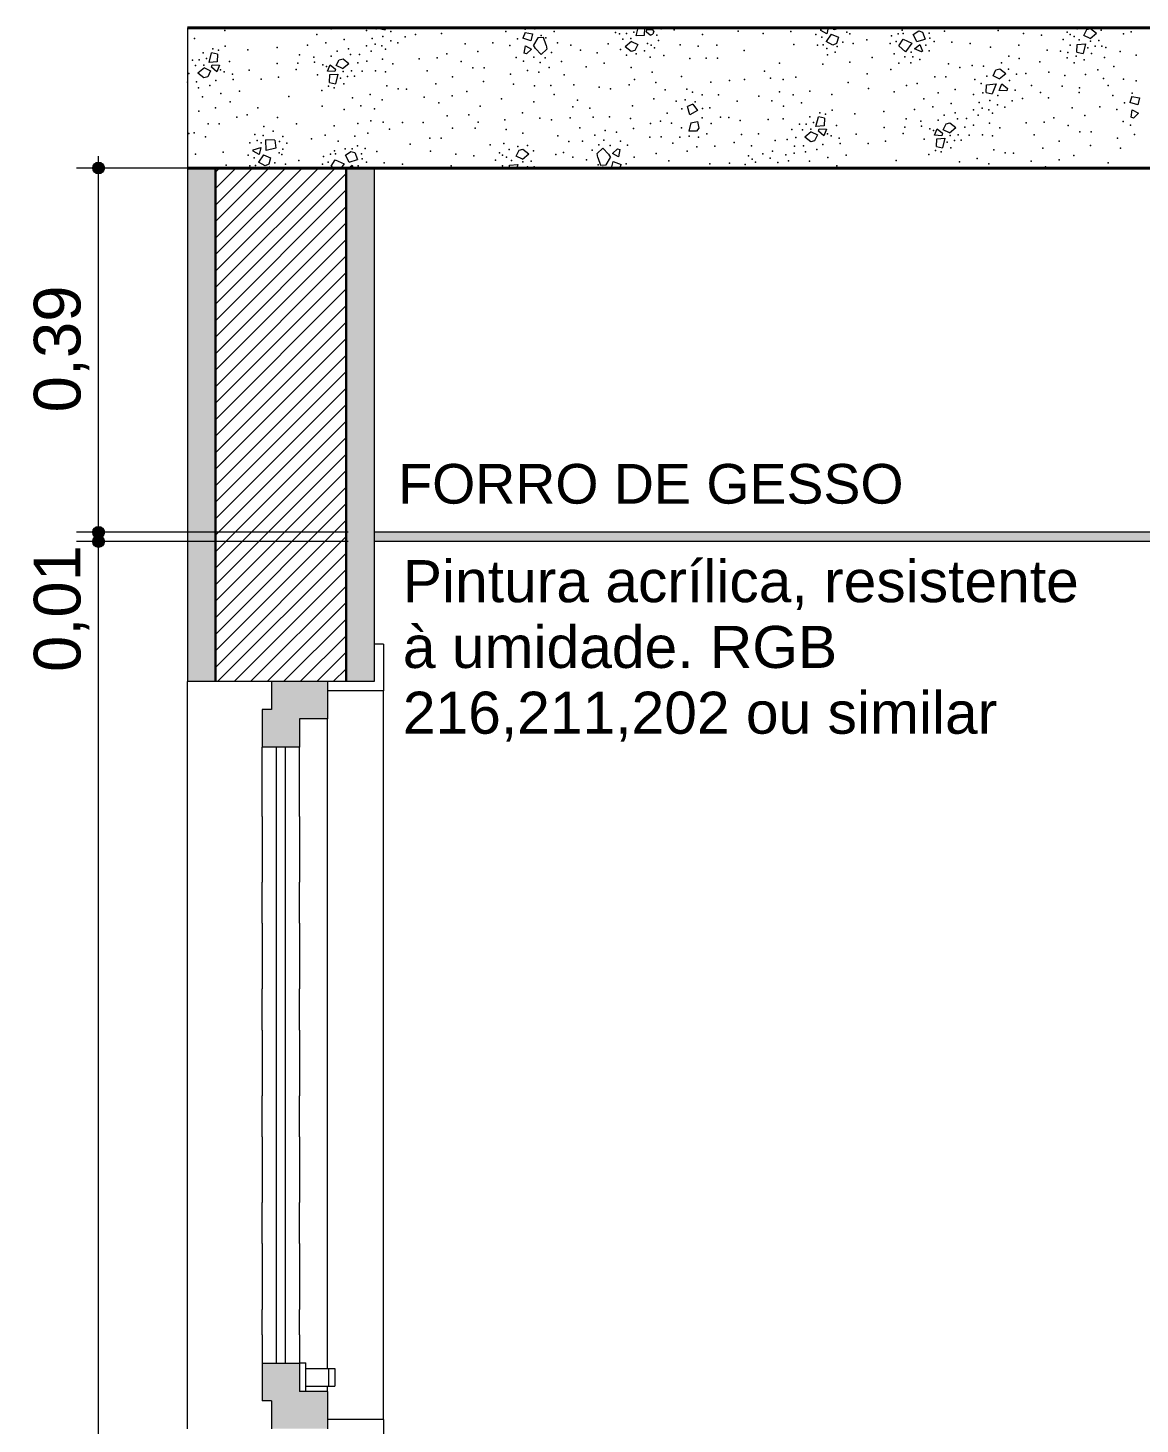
# Model space of a CAD drawing. Header units: metres. Extents: x -1.9 to 95.3, y -2.2 to 2.5.
# Drawn here: x 32.477 to 33.667, y 0.09 to 1.585 of the extents above; entities that cross this region are included whole.
import ezdxf

# ---------------------------------------------------------------- set-up
doc = ezdxf.new("R2010")
doc.units = ezdxf.units.M
doc.header["$MEASUREMENT"] = 0
for name, color, linetype in [('COTAS CORTE', 7, 'Continuous'), ('FORRO.EXEC', 7, 'Continuous'), ('Janelas Archicad', 7, 'Continuous'), ('LAJES.EST', 7, 'Continuous'), ('PAREDE CONSTRUIR', 7, 'Continuous')]:
    doc.layers.add(name, color=color, linetype=linetype)
for name, color, linetype, lineweight, true_color in [('COTAS CORTE_Caneta_No__25', 7, 'Continuous', 13, 0x982312), ('Janelas Archicad_Caneta_No__9', 7, 'Continuous', 9, 0x020202), ('Janelas Archicad_Caneta_No__97', 7, 'Continuous', 13, 0x6b6b6b), ('LAJES.EST_Caneta_No__97', 7, 'Continuous', 13, 0x6b6b6b), ('NOTAS-EXECUTIVO.ARQ_Caneta_No__12', 7, 'Continuous', 0, 0x030303)]:
    doc.layers.add(name, color=color, linetype=linetype, lineweight=lineweight, true_color=true_color)
for name, color, linetype, lineweight in [('FORRO.EXEC_Caneta_No__241', 7, 'Continuous', 13), ('Janelas Archicad_Caneta_No__10', 7, 'Continuous', 5), ('Janelas Archicad_Caneta_No__241', 7, 'Continuous', 13), ('LAJES.EST_Caneta_No__1', 7, 'Continuous', 40), ('LAJES.EST_Caneta_No__241', 7, 'Continuous', 13), ('NOTAS-EXECUTIVO.ARQ_Caneta_No__1', 7, 'Continuous', 40), ('PAREDE CONSTRUIR_Caneta_No__241', 7, 'Continuous', 13), ('PAREDE CONSTRUIR_Caneta_No__3', 7, 'Continuous', 30)]:
    doc.layers.add(name, color=color, linetype=linetype, lineweight=lineweight)
doc.styles.add('GENERATED_STYLE_1', font='arial.ttf')
doc.dimstyles.new('GENERATED_STYLE__2', dxfattribs={"dimtxt": 0.05, "dimasz": 0.02375, "dimexe": 0.18, "dimexo": 0.267183, "dimgap": 0, "dimtad": 1, "dimzin": 0, "dimdsep": 46, "dimtxsty": 'GENERATED_STYLE_1', "dimblk": 'ARROWHEAD_11', "dimblk1": 'ARROWHEAD_11', "dimblk2": 'ARROWHEAD_11', "dimcen": 0.09, "dimclrd": 256, "dimclre": 256, "dimclrt": 256, "dimadec": 0, "dimazin": 0, "dimtfac": 1, "dimtdec": 4, "dimtmove": 0, "dimatfit": 3, "dimfxl": 0, "dimtolj": 1, "dimtzin": 0, "dimarcsym": 0})

# ---------------------------------------------------------------- blocks, each defined once
blk = doc.blocks.new('*X117', base_point=(89.4478, -2.115))
at = {"layer": 'LAJES.EST_Caneta_No__241', "color": 7, "linetype": 'Continuous', "lineweight": 13}
for p, q in [((32.8526, 1.5843), (32.8526, 1.585)), ((32.8599, 1.585), (32.8591, 1.5829)), ((33.1277, 1.5764), (33.1298, 1.585)), ((33.1367, 1.585), (33.1364, 1.577)), ((33.3255, 1.5837), (33.33, 1.585)), ((33.3334, 1.585), (33.3319, 1.5786)), ((33.3472, 1.585), (33.3394, 1.583)), ((33.3394, 1.583), (33.3394, 1.585)), ((32.8526, 1.5843), (32.8591, 1.5829)), ((33.0087, 1.5802), (33.0064, 1.5739)), ((33.0149, 1.5711), (33.0064, 1.5739)), ((33.0087, 1.5802), (33.0169, 1.5787)), ((33.0169, 1.5787), (33.0149, 1.5711)), ((33.0224, 1.5745), (33.0178, 1.5666)), ((33.0284, 1.5749), (33.0224, 1.5745)), ((33.0314, 1.5665), (33.0284, 1.5749)), ((33.1227, 1.5705), (33.1159, 1.5649)), ((33.1227, 1.5705), (33.1294, 1.5673)), ((33.1364, 1.577), (33.1277, 1.5764)), ((33.1386, 1.5806), (33.1393, 1.5832)), ((33.1427, 1.5773), (33.1386, 1.5806)), ((33.1393, 1.5832), (33.1456, 1.5829)), ((33.1427, 1.5773), (33.1454, 1.5783)), ((33.1466, 1.5814), (33.1454, 1.5783)), ((33.1466, 1.5814), (33.1456, 1.5829)), ((33.3254, 1.5824), (33.3255, 1.5837)), ((33.3319, 1.5786), (33.3254, 1.5824)), ((33.3366, 1.5784), (33.3312, 1.5705)), ((33.3382, 1.5665), (33.3312, 1.5705)), ((33.3366, 1.5784), (33.3442, 1.575)), ((33.3442, 1.575), (33.3421, 1.5682)), ((33.4089, 1.5659), (33.4134, 1.573)), ((33.4134, 1.573), (33.4229, 1.5686)), ((33.4243, 1.5778), (33.4302, 1.5818)), ((33.4281, 1.5704), (33.4243, 1.5778)), ((33.4281, 1.5704), (33.4372, 1.5731)), ((33.4302, 1.5818), (33.4342, 1.5806)), ((33.4342, 1.5806), (33.4372, 1.5731)), ((33.607, 1.577), (33.6101, 1.5833)), ((33.6137, 1.5738), (33.607, 1.577)), ((33.6101, 1.5833), (33.6142, 1.5843)), ((33.6137, 1.5738), (33.6205, 1.5793)), ((33.6142, 1.5843), (33.6205, 1.5793)), ((32.6704, 1.5481), (32.673, 1.5584)), ((32.6795, 1.557), (32.673, 1.5584)), ((32.6795, 1.557), (32.6791, 1.5487)), ((33.0077, 1.5581), (33.0091, 1.566)), ((33.0102, 1.5571), (33.0077, 1.5581)), ((33.0091, 1.566), (33.0157, 1.5622)), ((33.0157, 1.5622), (33.0102, 1.5571)), ((33.02, 1.563), (33.0178, 1.5666)), ((33.0261, 1.5567), (33.02, 1.563)), ((33.0319, 1.5623), (33.0261, 1.5567)), ((33.0314, 1.5665), (33.0319, 1.5623)), ((33.1222, 1.5599), (33.1159, 1.5649)), ((33.1263, 1.5609), (33.1222, 1.5599)), ((33.1294, 1.5673), (33.1263, 1.5609)), ((33.3421, 1.5682), (33.3382, 1.5665)), ((33.4089, 1.5659), (33.416, 1.5595)), ((33.4229, 1.5686), (33.416, 1.5595)), ((33.4256, 1.5626), (33.4315, 1.5673)), ((33.4332, 1.5593), (33.4256, 1.5626)), ((33.4315, 1.5673), (33.4342, 1.5602)), ((33.4342, 1.5602), (33.4332, 1.5593)), ((33.5996, 1.559), (33.5999, 1.5673)), ((33.5996, 1.559), (33.6061, 1.5576)), ((33.5999, 1.5673), (33.6087, 1.5679)), ((33.6087, 1.5679), (33.6061, 1.5576)), ((32.6654, 1.5422), (32.6586, 1.5367)), ((32.6654, 1.5422), (32.6721, 1.539)), ((32.6791, 1.5487), (32.6704, 1.5481)), ((32.673, 1.5429), (32.6737, 1.5455)), ((32.6788, 1.5381), (32.673, 1.5429)), ((32.6737, 1.5455), (32.6816, 1.5451)), ((32.6816, 1.5451), (32.6788, 1.5381)), ((32.7972, 1.5386), (32.8, 1.5456)), ((32.8, 1.5456), (32.8058, 1.5408)), ((32.8058, 1.5408), (32.8051, 1.5382)), ((32.8067, 1.5446), (32.8098, 1.551)), ((32.8134, 1.5414), (32.8067, 1.5446)), ((32.8098, 1.551), (32.8139, 1.552)), ((32.8134, 1.5414), (32.8202, 1.547)), ((32.8139, 1.552), (32.8202, 1.547)), ((33.5098, 1.5337), (33.5129, 1.5401)), ((33.5129, 1.5401), (33.517, 1.5411)), ((33.517, 1.5411), (33.5233, 1.5361)), ((32.6649, 1.5317), (32.6586, 1.5367)), ((32.669, 1.5327), (32.6649, 1.5317)), ((32.6721, 1.539), (32.669, 1.5327)), ((32.8051, 1.5382), (32.7972, 1.5386)), ((32.7993, 1.5266), (32.7997, 1.535)), ((32.7993, 1.5266), (32.8058, 1.5252)), ((32.7997, 1.535), (32.8084, 1.5355)), ((32.8084, 1.5355), (32.8058, 1.5252)), ((33.5027, 1.5241), (33.5132, 1.525)), ((33.5132, 1.525), (33.5089, 1.5143)), ((33.5165, 1.5305), (33.5098, 1.5337)), ((33.5165, 1.5305), (33.5233, 1.5361)), ((33.5165, 1.5181), (33.5193, 1.5251)), ((33.5193, 1.5251), (33.5251, 1.5203)), ((33.5024, 1.5158), (33.5027, 1.5241)), ((33.5024, 1.5158), (33.5089, 1.5143)), ((33.5244, 1.5177), (33.5165, 1.5181)), ((33.5251, 1.5203), (33.5244, 1.5177)), ((33.6585, 1.5116), (33.6562, 1.5053)), ((33.6585, 1.5116), (33.6667, 1.5101)), ((33.6667, 1.5101), (33.6647, 1.5025)), ((33.1885, 1.5035), (33.1825, 1.5007)), ((33.1852, 1.4918), (33.1825, 1.5007)), ((33.1932, 1.4966), (33.1852, 1.4918)), ((33.1885, 1.5035), (33.1932, 1.4966)), ((33.6647, 1.5025), (33.6562, 1.5053)), ((33.6575, 1.4895), (33.6589, 1.4974)), ((33.6589, 1.4974), (33.6655, 1.4936)), ((33.1862, 1.4832), (33.1841, 1.4746)), ((33.1862, 1.4832), (33.1934, 1.4847)), ((33.1934, 1.4847), (33.1948, 1.4777)), ((33.3202, 1.4795), (33.3228, 1.4898)), ((33.3289, 1.4801), (33.3202, 1.4795)), ((33.3293, 1.4884), (33.3228, 1.4898)), ((33.3293, 1.4884), (33.3289, 1.4801)), ((33.4565, 1.476), (33.4596, 1.4824)), ((33.4596, 1.4824), (33.4637, 1.4834)), ((33.4637, 1.4834), (33.47, 1.4784)), ((33.66, 1.4885), (33.6575, 1.4895)), ((33.6655, 1.4936), (33.66, 1.4885)), ((32.7317, 1.4539), (32.7314, 1.4652)), ((32.7409, 1.4647), (32.7314, 1.4652)), ((33.1922, 1.4744), (33.1841, 1.4746)), ((33.1948, 1.4777), (33.1922, 1.4744)), ((33.3152, 1.4736), (33.3084, 1.4681)), ((33.3147, 1.4631), (33.3084, 1.4681)), ((33.3152, 1.4736), (33.3219, 1.4704)), ((33.3219, 1.4704), (33.3188, 1.4641)), ((33.3228, 1.4743), (33.3235, 1.4769)), ((33.3286, 1.4695), (33.3228, 1.4743)), ((33.3235, 1.4769), (33.3314, 1.4765)), ((33.3314, 1.4765), (33.3286, 1.4695)), ((33.447, 1.47), (33.4498, 1.477)), ((33.4549, 1.4696), (33.447, 1.47)), ((33.4491, 1.458), (33.4495, 1.4664)), ((33.4495, 1.4664), (33.4582, 1.4669)), ((33.4498, 1.477), (33.4556, 1.4722)), ((33.4556, 1.4722), (33.4549, 1.4696)), ((33.4582, 1.4669), (33.4556, 1.4566)), ((33.4632, 1.4728), (33.4565, 1.476)), ((33.4632, 1.4728), (33.47, 1.4784)), ((32.7177, 1.4532), (32.7178, 1.4546)), ((32.7241, 1.4495), (32.7177, 1.4532)), ((32.7178, 1.4546), (32.7258, 1.4568)), ((32.7258, 1.4568), (32.7241, 1.4495)), ((32.7418, 1.4564), (32.7317, 1.4539)), ((32.7409, 1.4647), (32.7418, 1.4564)), ((32.8165, 1.4486), (32.8224, 1.4526)), ((32.8224, 1.4526), (32.8264, 1.4515)), ((32.8264, 1.4515), (32.8294, 1.444)), ((32.9992, 1.4478), (33.0023, 1.4541)), ((33.0023, 1.4541), (33.0064, 1.4552)), ((33.0064, 1.4552), (33.0127, 1.4501)), ((33.0861, 1.4505), (33.0919, 1.4561)), ((33.0866, 1.4463), (33.0861, 1.4505)), ((33.0919, 1.4561), (33.098, 1.4498)), ((33.1023, 1.4506), (33.1078, 1.4557)), ((33.1088, 1.4469), (33.1023, 1.4506)), ((33.1078, 1.4557), (33.1103, 1.4547)), ((33.1103, 1.4547), (33.1088, 1.4469)), ((33.3188, 1.4641), (33.3147, 1.4631)), ((33.4491, 1.458), (33.4556, 1.4566)), ((32.7288, 1.4492), (32.7234, 1.4413)), ((32.7305, 1.4374), (32.7234, 1.4413)), ((32.7288, 1.4492), (32.7364, 1.4458)), ((32.7344, 1.439), (32.7305, 1.4374)), ((32.7364, 1.4458), (32.7344, 1.439)), ((32.8011, 1.4368), (32.8056, 1.4438)), ((32.8011, 1.4368), (32.8031, 1.435)), ((32.8056, 1.4438), (32.8151, 1.4394)), ((32.8151, 1.4394), (32.8117, 1.435)), ((32.8203, 1.4412), (32.8165, 1.4486)), ((32.8198, 1.435), (32.8237, 1.4381)), ((32.8203, 1.4412), (32.8294, 1.444)), ((32.8237, 1.4381), (32.8249, 1.435)), ((32.9921, 1.435), (32.9922, 1.4381)), ((32.9922, 1.4381), (33.0009, 1.4387)), ((33.0059, 1.4446), (32.9992, 1.4478)), ((33.0009, 1.4387), (33, 1.435)), ((33.0059, 1.4446), (33.0127, 1.4501)), ((33.0866, 1.4463), (33.0895, 1.4379)), ((33.0895, 1.4379), (33.0955, 1.4383)), ((33.0955, 1.4383), (33.1001, 1.4463)), ((33.098, 1.4498), (33.1001, 1.4463)), ((33.1013, 1.435), (33.1031, 1.4418)), ((33.1031, 1.4418), (33.1115, 1.4389)), ((33.1101, 1.435), (33.1115, 1.4389))]:
    blk.add_line(p, q, dxfattribs=at)
for p in [(32.6549, 1.5735), (32.6873, 1.5823), (32.7859, 1.5778), (32.8012, 1.5842), (32.8152, 1.5725), (32.839, 1.5824), (32.8452, 1.5738), (32.8492, 1.584), (32.8566, 1.5758), (32.8649, 1.5711), (32.8652, 1.5813), (32.8805, 1.5756), (32.8914, 1.578), (32.9108, 1.5846), (32.9193, 1.5789), (32.9523, 1.5843), (32.9883, 1.5811), (33.0008, 1.5733), (33.0088, 1.5836), (33.0192, 1.584), (33.026, 1.577), (33.031, 1.5744), (33.0398, 1.5812), (33.1057, 1.5802), (33.11, 1.5786), (33.1133, 1.5728), (33.1173, 1.579), (33.1221, 1.5735), (33.1251, 1.5806), (33.1497, 1.5773), (33.1515, 1.5715), (33.1544, 1.584), (33.1685, 1.5831), (33.1989, 1.5778), (33.2368, 1.5814), (33.2636, 1.579), (33.2934, 1.5812), (33.32, 1.5779), (33.3265, 1.5752), (33.3488, 1.5699), (33.3533, 1.5806), (33.3563, 1.5786), (33.3574, 1.5844), (33.3745, 1.5721), (33.4009, 1.5765), (33.4059, 1.5703), (33.4081, 1.5788), (33.4126, 1.5826), (33.4137, 1.5792), (33.4239, 1.5846), (33.4316, 1.5847), (33.4413, 1.5794), (33.442, 1.5739), (33.4468, 1.5704), (33.4578, 1.5817), (33.4658, 1.5698), (33.5153, 1.5821), (33.5423, 1.579), (33.5616, 1.5773), (33.5848, 1.5727), (33.5891, 1.5804), (33.5925, 1.5779), (33.5965, 1.5759), (33.5997, 1.5839), (33.602, 1.5721), (33.6143, 1.5708), (33.6231, 1.5714), (33.6256, 1.5825), (33.6493, 1.5786), (33.6578, 1.5808), (32.664, 1.5585), (32.6745, 1.5627), (32.6805, 1.5612), (32.6877, 1.5655), (32.7121, 1.5616), (32.7432, 1.564), (32.7671, 1.5562), (32.7759, 1.5664), (32.7956, 1.569), (32.8011, 1.5549), (32.8076, 1.5601), (32.8196, 1.5627), (32.8218, 1.5564), (32.8315, 1.5567), (32.839, 1.5658), (32.844, 1.5602), (32.8482, 1.5675), (32.8555, 1.5659), (32.8593, 1.5624), (32.8725, 1.5689), (32.9249, 1.5574), (32.9447, 1.5679), (32.9583, 1.5599), (32.9743, 1.5692), (32.9926, 1.5663), (33.0372, 1.5587), (33.0436, 1.569), (33.0579, 1.5664), (33.068, 1.5612), (33.0861, 1.5585), (33.0977, 1.5679), (33.1108, 1.5618), (33.1173, 1.5558), (33.1276, 1.5572), (33.1367, 1.5604), (33.1398, 1.5683), (33.1439, 1.5664), (33.1473, 1.5638), (33.1572, 1.5554), (33.1748, 1.5669), (33.1941, 1.5653), (33.214, 1.5667), (33.2434, 1.5607), (33.2964, 1.5673), (33.322, 1.5665), (33.3279, 1.5669), (33.332, 1.5631), (33.3324, 1.5561), (33.3406, 1.5592), (33.3428, 1.5651), (33.3601, 1.5682), (33.3998, 1.5682), (33.4041, 1.5573), (33.422, 1.5591), (33.4379, 1.5665), (33.4413, 1.5603), (33.4853, 1.5682), (33.507, 1.5644), (33.5374, 1.5665), (33.5679, 1.5611), (33.582, 1.5602), (33.5899, 1.5586), (33.5922, 1.5664), (33.5986, 1.5548), (33.6113, 1.5636), (33.6151, 1.5575), (33.6191, 1.5653), (33.6263, 1.5656), (33.6307, 1.5641), (33.6459, 1.5596), (33.6631, 1.556), (32.6528, 1.5504), (32.656, 1.5446), (32.66, 1.5507), (32.6648, 1.5452), (32.6678, 1.5524), (32.6826, 1.5401), (32.6924, 1.5491), (32.7434, 1.5469), (32.7636, 1.5405), (32.7656, 1.5473), (32.7825, 1.5538), (32.7834, 1.5483), (32.7922, 1.5456), (32.7962, 1.5436), (32.8299, 1.5475), (32.8392, 1.5495), (32.8561, 1.5517), (32.8672, 1.5467), (32.8954, 1.552), (32.9148, 1.5528), (32.9403, 1.549), (32.953, 1.5423), (32.9651, 1.5424), (32.9994, 1.5535), (33.007, 1.5493), (33.0182, 1.5537), (33.0249, 1.548), (33.0302, 1.553), (33.0345, 1.5427), (33.0478, 1.5492), (33.0742, 1.5434), (33.0936, 1.5473), (33.1222, 1.5427), (33.1426, 1.5537), (33.185, 1.5522), (33.2027, 1.5525), (33.2147, 1.5526), (33.281, 1.5474), (33.3276, 1.5463), (33.3564, 1.5482), (33.3804, 1.5534), (33.4005, 1.5406), (33.4088, 1.5471), (33.4154, 1.554), (33.4217, 1.5476), (33.4239, 1.5542), (33.4314, 1.5513), (33.462, 1.5467), (33.4742, 1.5426), (33.4873, 1.5447), (33.4994, 1.5439), (33.5189, 1.5476), (33.5265, 1.5407), (33.5268, 1.5546), (33.5376, 1.5522), (33.5597, 1.5486), (33.5893, 1.5529), (33.5965, 1.5475), (33.6073, 1.5507), (33.622, 1.5403), (33.629, 1.5532), (33.6391, 1.5436), (32.6473, 1.527), (32.6489, 1.5362), (32.657, 1.5273), (32.6777, 1.5288), (32.6866, 1.5381), (32.6954, 1.5354), (32.6963, 1.5299), (32.7133, 1.5397), (32.7264, 1.53), (32.7448, 1.5322), (32.7864, 1.5346), (32.811, 1.5313), (32.814, 1.5384), (32.8148, 1.5252), (32.8188, 1.533), (32.8228, 1.5391), (32.826, 1.5333), (32.8344, 1.5387), (32.8487, 1.5391), (32.8593, 1.538), (32.904, 1.539), (32.9133, 1.525), (32.9309, 1.5325), (32.9643, 1.5278), (32.9932, 1.5356), (33.0113, 1.5394), (33.0235, 1.5375), (33.0505, 1.5347), (33.1258, 1.5297), (33.1448, 1.5376), (33.1488, 1.5264), (33.1762, 1.5331), (33.2075, 1.5268), (33.2277, 1.5287), (33.2437, 1.5297), (33.2651, 1.5386), (33.2716, 1.5311), (33.285, 1.5297), (33.2988, 1.5323), (33.3547, 1.5266), (33.375, 1.536), (33.4284, 1.5255), (33.4474, 1.5327), (33.4592, 1.5326), (33.4902, 1.5298), (33.4972, 1.5256), (33.5033, 1.5334), (33.5274, 1.5287), (33.5349, 1.5356), (33.5448, 1.5362), (33.5694, 1.5376), (33.5866, 1.5342), (33.6089, 1.5351), (33.6281, 1.5307), (33.6493, 1.5303), (33.6631, 1.5285), (32.6592, 1.521), (32.6636, 1.5111), (32.6712, 1.5235), (32.6832, 1.5147), (32.7029, 1.5173), (32.756, 1.5115), (32.7911, 1.5181), (32.7983, 1.5225), (32.8043, 1.5209), (32.8239, 1.5101), (32.8431, 1.5137), (32.8609, 1.523), (32.873, 1.5198), (32.882, 1.5195), (32.9007, 1.5109), (32.9307, 1.5122), (32.9464, 1.517), (32.9964, 1.5248), (33.0188, 1.5231), (33.0363, 1.5232), (33.0399, 1.5138), (33.0609, 1.5239), (33.0881, 1.5217), (33.1003, 1.5198), (33.1201, 1.524), (33.1587, 1.5187), (33.1819, 1.5195), (33.188, 1.5163), (33.1982, 1.5133), (33.2158, 1.5135), (33.2591, 1.5119), (33.2811, 1.5166), (33.2957, 1.5135), (33.3135, 1.5173), (33.3371, 1.5137), (33.3766, 1.5201), (33.4039, 1.5165), (33.4172, 1.5232), (33.4511, 1.5156), (33.4691, 1.5191), (33.4888, 1.5138), (33.499, 1.5154), (33.515, 1.5127), (33.5333, 1.5182), (33.5509, 1.5232), (33.5606, 1.516), (33.5691, 1.5103), (33.5839, 1.5225), (33.6021, 1.5157), (33.6022, 1.521), (33.6329, 1.5233), (33.6381, 1.5125), (33.6586, 1.515), (32.6595, 1.4959), (32.6775, 1.4995), (32.6929, 1.5059), (32.7227, 1.4993), (32.7915, 1.5013), (32.8151, 1.4978), (32.8329, 1.5016), (32.8475, 1.4985), (32.8556, 1.5081), (32.9163, 1.5047), (32.9606, 1.5013), (32.9834, 1.5092), (33.018, 1.5059), (33.0599, 1.5004), (33.065, 1.5078), (33.0781, 1.499), (33.1239, 1.5014), (33.1467, 1.5092), (33.1707, 1.5066), (33.1766, 1.4983), (33.1802, 1.5079), (33.191, 1.5058), (33.1986, 1.4988), (33.2067, 1.4996), (33.2358, 1.5065), (33.273, 1.5069), (33.2855, 1.5013), (33.3047, 1.5049), (33.3375, 1.4969), (33.393, 1.4954), (33.4257, 1.4978), (33.4357, 1.5092), (33.4454, 1.5004), (33.465, 1.5039), (33.4888, 1.4972), (33.495, 1.5052), (33.498, 1.499), (33.5053, 1.4973), (33.5064, 1.5072), (33.5147, 1.5025), (33.5223, 1.5003), (33.5303, 1.507), (33.5413, 1.5094), (33.5945, 1.4993), (33.6241, 1.5006), (33.6424, 1.4977), (33.6507, 1.5047), (32.6694, 1.4824), (32.6812, 1.4824), (32.7002, 1.4895), (32.7114, 1.4919), (32.7437, 1.4892), (32.7639, 1.4824), (32.8045, 1.4803), (32.8298, 1.4828), (32.8436, 1.4854), (32.857, 1.484), (32.8776, 1.4838), (32.8998, 1.4838), (32.9255, 1.491), (32.9487, 1.4918), (32.9585, 1.4841), (32.9872, 1.4866), (33.006, 1.4942), (33.0247, 1.4885), (33.0369, 1.4866), (33.0571, 1.4889), (33.0817, 1.4896), (33.0992, 1.4897), (33.1215, 1.488), (33.143, 1.4828), (33.1537, 1.4851), (33.1609, 1.4936), (33.1654, 1.4829), (33.1984, 1.4889), (33.2079, 1.4828), (33.218, 1.4895), (33.227, 1.4892), (33.239, 1.4859), (33.269, 1.487), (33.2851, 1.4878), (33.3026, 1.4818), (33.3098, 1.4821), (33.3138, 1.4899), (33.3176, 1.4838), (33.3243, 1.4941), (33.3303, 1.4926), (33.3422, 1.4805), (33.3619, 1.493), (33.4169, 1.4876), (33.4323, 1.4852), (33.4509, 1.4863), (33.4574, 1.4915), (33.4694, 1.4941), (33.4716, 1.4878), (33.4813, 1.4881), (33.489, 1.4809), (33.4938, 1.4916), (33.5059, 1.4831), (33.5091, 1.4938), (33.5452, 1.4834), (33.5646, 1.4842), (33.5747, 1.4888), (33.5901, 1.4804), (33.6081, 1.4913), (33.6492, 1.4849), (33.6568, 1.4807), (32.6487, 1.472), (32.6544, 1.4725), (32.6666, 1.4684), (32.7193, 1.4709), (32.7283, 1.4699), (32.7291, 1.4795), (32.7391, 1.4744), (32.7493, 1.4687), (32.7802, 1.4661), (32.7948, 1.47), (32.8264, 1.4692), (32.8406, 1.4722), (32.8635, 1.4765), (32.9069, 1.467), (32.9189, 1.4671), (32.9311, 1.4775), (32.9555, 1.4775), (32.9886, 1.4763), (33.0064, 1.4724), (33.0438, 1.4694), (33.0675, 1.4781), (33.0834, 1.4701), (33.0945, 1.4753), (33.1067, 1.4734), (33.1248, 1.4772), (33.1422, 1.4682), (33.1543, 1.4683), (33.1746, 1.468), (33.1764, 1.478), (33.1844, 1.469), (33.1946, 1.4681), (33.2033, 1.4715), (33.2406, 1.471), (33.2586, 1.4715), (33.2894, 1.4656), (33.2942, 1.4763), (33.2987, 1.4676), (33.3058, 1.476), (33.3146, 1.4766), (33.3324, 1.4715), (33.3364, 1.4695), (33.3452, 1.4668), (33.3631, 1.4711), (33.3932, 1.4783), (33.4134, 1.4719), (33.4154, 1.4787), (33.4332, 1.4797), (33.4362, 1.466), (33.442, 1.477), (33.446, 1.475), (33.4638, 1.4698), (33.4726, 1.4705), (33.4797, 1.4789), (33.4842, 1.4701), (33.4985, 1.4705), (33.5091, 1.4694), (33.517, 1.4781), (33.5538, 1.4704), (33.6028, 1.4737), (33.6149, 1.4738), (33.643, 1.467), (33.6611, 1.4708), (32.6857, 1.452), (32.7142, 1.4619), (32.7218, 1.4644), (32.7263, 1.4618), (32.7455, 1.4514), (32.746, 1.4633), (32.7496, 1.4552), (32.7538, 1.4616), (32.8048, 1.4535), (32.8085, 1.4639), (32.8161, 1.4555), (32.8238, 1.4555), (32.8293, 1.4587), (32.8335, 1.4502), (32.8376, 1.456), (32.85, 1.4525), (32.8856, 1.4605), (32.9076, 1.4529), (32.9714, 1.4597), (32.9813, 1.4512), (32.986, 1.4613), (32.9919, 1.4547), (33.001, 1.4579), (33.0113, 1.4592), (33.0178, 1.4533), (33.05, 1.4516), (33.0556, 1.4634), (33.0702, 1.4636), (33.0807, 1.4541), (33.0878, 1.4598), (33.0931, 1.4649), (33.0998, 1.4591), (33.111, 1.4636), (33.1186, 1.4593), (33.149, 1.4506), (33.167, 1.4616), (33.1824, 1.4532), (33.1925, 1.4578), (33.2119, 1.4585), (33.2327, 1.4623), (33.2512, 1.4589), (33.2633, 1.4503), (33.2737, 1.4529), (33.2764, 1.4646), (33.297, 1.4508), (33.2971, 1.4584), (33.3068, 1.4587), (33.309, 1.4524), (33.3211, 1.4549), (33.3275, 1.4602), (33.3461, 1.4613), (33.3762, 1.4614), (33.3946, 1.4636), (33.4481, 1.4539), (33.4541, 1.4523), (33.4608, 1.4627), (33.4646, 1.4566), (33.4686, 1.4644), (33.4758, 1.4647), (33.5108, 1.4544), (33.5228, 1.4512), (33.5318, 1.4509), (33.5631, 1.4564), (33.5807, 1.4639), (33.6141, 1.4592), (33.6462, 1.4563), (32.6558, 1.4498), (32.6886, 1.4381), (32.7122, 1.4487), (32.7142, 1.4373), (32.7187, 1.446), (32.7201, 1.4377), (32.735, 1.4359), (32.741, 1.4407), (32.7485, 1.4494), (32.7523, 1.439), (32.7667, 1.4429), (32.792, 1.439), (32.7931, 1.4473), (32.7981, 1.4411), (32.8003, 1.4497), (32.8059, 1.45), (32.8301, 1.4373), (32.8343, 1.4447), (32.8391, 1.4413), (32.858, 1.4407), (32.8775, 1.439), (32.8992, 1.4353), (32.9297, 1.4373), (32.9345, 1.4498), (32.9538, 1.4481), (32.9771, 1.4435), (32.9845, 1.4372), (32.9847, 1.4487), (32.9888, 1.4467), (32.9943, 1.4429), (33.0065, 1.4416), (33.0113, 1.4361), (33.0153, 1.4422), (33.0186, 1.4364), (33.0416, 1.4494), (33.06, 1.4465), (33.0744, 1.4438), (33.0869, 1.4384), (33.0919, 1.4358), (33.1171, 1.4395), (33.1254, 1.4465), (33.1626, 1.4427), (33.2064, 1.4395), (33.2275, 1.4401), (33.2445, 1.4387), (33.248, 1.4481), (33.2518, 1.4446), (33.2554, 1.4411), (33.2708, 1.4353), (33.2711, 1.4455), (33.2794, 1.4408), (33.2878, 1.4491), (33.2907, 1.4428), (33.3134, 1.4425), (33.333, 1.4461), (33.3427, 1.4373), (33.3527, 1.4487), (33.4059, 1.4429), (33.4409, 1.4495), (33.4737, 1.4416), (33.4929, 1.4451), (33.5054, 1.4395), (33.5505, 1.4423), (33.5661, 1.4361), (33.5805, 1.4436), (33.5962, 1.4484), (33.6332, 1.4406)]:
    blk.add_point(p, dxfattribs=at)
blk = doc.blocks.new('*D118', base_point=(89.4478, -2.115))
at = {"layer": 'COTAS CORTE_Caneta_No__25', "linetype": 'Continuous', "lineweight": 13, "true_color": 0x982312}
for points in [[(32.5459, 1.035), (32.5464, 1.0326), (32.5477, 1.0306), (32.5498, 1.0292), (32.5521, 1.0287), (32.5545, 1.0292), (32.5566, 1.0306), (32.5579, 1.0326), (32.5584, 1.035), (32.5579, 1.0374), (32.5566, 1.0394), (32.5545, 1.0408), (32.5521, 1.0412), (32.5498, 1.0408), (32.5477, 1.0394), (32.5464, 1.0374)], [(32.5459, -2.115), (32.5464, -2.1174), (32.5477, -2.1194), (32.5498, -2.1208), (32.5521, -2.1212), (32.5545, -2.1208), (32.5566, -2.1194), (32.5579, -2.1174), (32.5584, -2.115), (32.5579, -2.1126), (32.5566, -2.1106), (32.5545, -2.1092), (32.5521, -2.1088), (32.5498, -2.1092), (32.5477, -2.1106), (32.5464, -2.1126)]]:
    blk.add_hatch(color=24, dxfattribs=at).paths.add_polyline_path(points)
at = {"layer": 'COTAS CORTE_Caneta_No__25', "color": 24, "linetype": 'Continuous', "lineweight": 13, "true_color": 0x982312}
for p, q in [((32.5459, 1.035), (32.5287, 1.035)), ((32.8193, 1.035), (32.5584, 1.035)), ((32.5521, -2.1088), (32.5521, 1.0287)), ((32.5459, -2.115), (32.5287, -2.115)), ((32.5521, -2.1275), (32.5521, -2.1212)), ((32.8193, -2.115), (32.5584, -2.115))]:
    blk.add_line(p, q, dxfattribs=at)
for centre in [(32.5521, 1.035), (32.5521, -2.115)]:
    blk.add_circle(centre, 0.00625, dxfattribs=at)
at = {"layer": 'COTAS CORTE_Caneta_No__25', "color": 24, "lineweight": 13, "true_color": 0x982312, "char_height": 0.05, "attachment_point": 7, "rotation": 90, "style": 'GENERATED_STYLE_1'}
for s, insert in [('\\A1;{\\pql;\\fArial|b0|i0|c0|p0;\\W1.000000;0,01}', (32.5421, 0.8953)), ('\\A1;{\\pql;\\fArial|b0|i0|c0|p0;\\W1.000000;3,15}', (32.5421, -0.6735))]:
    blk.add_mtext(s, dxfattribs=dict(at, insert=insert))
blk = doc.blocks.new('ARROWHEAD_11')
at = {"color": 0, "linetype": 'Continuous', "lineweight": 0}
blk.add_line((0, 0), (-1, 0), dxfattribs=at)
at = {"color": 0, "linetype": 'Continuous', "lineweight": 0, "const_width": 0.25, "flags": 128}
blk.add_lwpolyline([(-0.125, 0, 1), (0.125, 0, 1)], format="xyb", close=True, dxfattribs=at)
blk = doc.blocks.new('*D119', base_point=(89.4478, -2.115))
at = {"layer": 'COTAS CORTE_Caneta_No__25', "linetype": 'Continuous', "lineweight": 13, "true_color": 0x982312}
for points in [[(32.5459, 1.045), (32.5464, 1.0426), (32.5477, 1.0406), (32.5498, 1.0392), (32.5521, 1.0387), (32.5545, 1.0392), (32.5566, 1.0406), (32.5579, 1.0426), (32.5584, 1.045), (32.5579, 1.0474), (32.5566, 1.0494), (32.5545, 1.0508), (32.5521, 1.0512), (32.5498, 1.0508), (32.5477, 1.0494), (32.5464, 1.0474)], [(32.5459, 1.035), (32.5464, 1.0326), (32.5477, 1.0306), (32.5498, 1.0292), (32.5521, 1.0287), (32.5545, 1.0292), (32.5566, 1.0306), (32.5579, 1.0326), (32.5584, 1.035), (32.5579, 1.0374), (32.5566, 1.0394), (32.5545, 1.0408), (32.5521, 1.0412), (32.5498, 1.0408), (32.5477, 1.0394), (32.5464, 1.0374)]]:
    blk.add_hatch(color=24, dxfattribs=at).paths.add_polyline_path(points)
at = {"layer": 'COTAS CORTE_Caneta_No__25', "color": 24, "linetype": 'Continuous', "lineweight": 13, "true_color": 0x982312}
for p, q in [((32.5459, 1.045), (32.5287, 1.045)), ((32.5459, 1.035), (32.5287, 1.035)), ((32.5521, 1.035), (32.5521, 1.0387)), ((32.8193, 1.045), (32.5584, 1.045)), ((32.8193, 1.035), (32.5584, 1.035))]:
    blk.add_line(p, q, dxfattribs=at)
for centre in [(32.5521, 1.045), (32.5521, 1.035)]:
    blk.add_circle(centre, 0.00625, dxfattribs=at)
blk = doc.blocks.new('*D120', base_point=(89.4478, -2.115))
at = {"layer": 'COTAS CORTE_Caneta_No__25', "linetype": 'Continuous', "lineweight": 13, "true_color": 0x982312}
for points in [[(32.5459, 1.435), (32.5464, 1.4326), (32.5477, 1.4306), (32.5498, 1.4292), (32.5521, 1.4287), (32.5545, 1.4292), (32.5566, 1.4306), (32.5579, 1.4326), (32.5584, 1.435), (32.5579, 1.4374), (32.5566, 1.4394), (32.5545, 1.4408), (32.5521, 1.4412), (32.5498, 1.4408), (32.5477, 1.4394), (32.5464, 1.4374)], [(32.5459, 1.045), (32.5464, 1.0426), (32.5477, 1.0406), (32.5498, 1.0392), (32.5521, 1.0387), (32.5545, 1.0392), (32.5566, 1.0406), (32.5579, 1.0426), (32.5584, 1.045), (32.5579, 1.0474), (32.5566, 1.0494), (32.5545, 1.0508), (32.5521, 1.0512), (32.5498, 1.0508), (32.5477, 1.0494), (32.5464, 1.0474)]]:
    blk.add_hatch(color=24, dxfattribs=at).paths.add_polyline_path(points)
at = {"layer": 'COTAS CORTE_Caneta_No__25', "color": 24, "linetype": 'Continuous', "lineweight": 13, "true_color": 0x982312}
for p, q in [((32.5521, 1.4412), (32.5521, 1.4475)), ((32.5459, 1.435), (32.5287, 1.435)), ((32.5521, 1.0512), (32.5521, 1.4287)), ((32.8193, 1.435), (32.5584, 1.435)), ((32.5459, 1.045), (32.5287, 1.045)), ((32.8193, 1.045), (32.5584, 1.045))]:
    blk.add_line(p, q, dxfattribs=at)
for centre in [(32.5521, 1.435), (32.5521, 1.045)]:
    blk.add_circle(centre, 0.00625, dxfattribs=at)
at = {"layer": 'COTAS CORTE_Caneta_No__25', "color": 24, "lineweight": 13, "true_color": 0x982312, "insert": (32.5421, 1.1733), "char_height": 0.05, "attachment_point": 7, "rotation": 90, "style": 'GENERATED_STYLE_1'}
blk.add_mtext('\\A1;{\\pql;\\fArial|b0|i0|c0|p0;\\W1.000000;0,39}', dxfattribs=at)

msp = doc.modelspace()

# ---------------------------------------------------------------- hatches: boundary and pattern name
at = {"layer": 'FORRO.EXEC', "linetype": 'Continuous', "lineweight": 0, "true_color": 0xffffff}
msp.add_hatch(color=7, dxfattribs=at).paths.add_polyline_path([(36.8972, 1.045), (32.8472, 1.045), (32.8472, 1.035), (36.8972, 1.035)])
at = {"layer": 'Janelas Archicad', "linetype": 'Continuous', "lineweight": 0, "true_color": 0xffffff}
for points in [[(32.7372, 0.885), (32.7372, 0.855), (32.7672, 0.855), (32.7672, 0.845), (32.7972, 0.845), (32.7972, 0.885)], [(32.7672, 0.815), (32.7672, 0.855), (32.7272, 0.855), (32.7272, 0.815)], [(32.7672, 0.155), (32.7272, 0.155), (32.7272, 0.115), (32.7672, 0.115)], [(32.7372, 0.115), (32.7372, 0.085), (32.7972, 0.085), (32.7972, 0.125), (32.7672, 0.125), (32.7672, 0.115)]]:
    msp.add_hatch(color=7, dxfattribs=at).paths.add_polyline_path(points)
at = {"layer": 'PAREDE CONSTRUIR', "linetype": 'Continuous', "lineweight": 0, "true_color": 0xffffff}
for points in [[(32.6472, 1.435), (32.6472, 0.885), (32.6772, 0.885), (32.6772, 1.435)], [(32.8172, 0.885), (32.8472, 0.885), (32.8472, 1.435), (32.8172, 1.435)]]:
    msp.add_hatch(color=7, dxfattribs=at).paths.add_polyline_path(points)
at = {"layer": 'PAREDE CONSTRUIR', "linetype": 'Continuous', "lineweight": 0, "true_color": 0x000000}
h = msp.add_hatch(dxfattribs=at)
h.set_pattern_fill('common_brick_0008', color=18, style=0, pattern_type=2)
h.set_pattern_definition([(45, (89.44779, -2.115), (-0.0088388348, 0.0088388348), [])])
h.paths.add_polyline_path([(32.6772, 1.435), (32.6772, 0.885), (32.8172, 0.885), (32.8172, 1.435)])

# ---------------------------------------------------------------- linework, layer by layer
at = {"layer": 'FORRO.EXEC_Caneta_No__241', "color": 7, "linetype": 'Continuous', "lineweight": 13}
for p, q in [((36.8972, 1.045), (32.8472, 1.045)), ((36.8972, 1.035), (32.8472, 1.035))]:
    msp.add_line(p, q, dxfattribs=at)
at = {"layer": 'Janelas Archicad_Caneta_No__10', "color": 7, "linetype": 'Continuous', "lineweight": 5}
for p, q in [((32.8572, 0.925), (32.8472, 0.925)), ((32.8572, 0.925), (32.8572, 0.875)), ((32.8572, 0.095), (32.8572, 0.045))]:
    msp.add_line(p, q, dxfattribs=at)
at = {"layer": 'Janelas Archicad_Caneta_No__10', "color": 7, "linetype": 'Continuous', "lineweight": 5, "flags": 128}
for points in [[(32.8572, 0.875), (32.8472, 0.875), (32.7972, 0.875)], [(32.8572, 0.095), (32.8472, 0.095), (32.7972, 0.095)]]:
    msp.add_lwpolyline(points, dxfattribs=at)
at = {"layer": 'Janelas Archicad_Caneta_No__241', "color": 7, "linetype": 'Continuous', "lineweight": 13}
msp.add_line((32.6472, 0.085), (32.6472, 0.885), dxfattribs=at)
at = {"layer": 'Janelas Archicad_Caneta_No__9', "color": 18, "linetype": 'Continuous', "lineweight": 9, "true_color": 0x020202}
for p, q in [((32.7372, 0.885), (32.7372, 0.855)), ((32.8572, 0.095), (32.8572, 0.875)), ((32.7272, 0.855), (32.7272, 0.815)), ((32.7372, 0.855), (32.7272, 0.855)), ((32.7672, 0.845), (32.7672, 0.815)), ((32.7972, 0.845), (32.7672, 0.845)), ((32.7972, 0.1495), (32.7972, 0.845)), ((32.7272, 0.7406), (32.7272, 0.815)), ((32.7672, 0.815), (32.7272, 0.815)), ((32.7422, 0.815), (32.7422, 0.155)), ((32.7522, 0.155), (32.7522, 0.815)), ((32.7672, 0.7406), (32.7672, 0.815)), ((32.7272, 0.6263), (32.7272, 0.6703)), ((32.7672, 0.6263), (32.7672, 0.6703)), ((32.7272, 0.5119), (32.7272, 0.5559)), ((32.7672, 0.5119), (32.7672, 0.5559)), ((32.7272, 0.3976), (32.7272, 0.4415)), ((32.7672, 0.3976), (32.7672, 0.4415)), ((32.7272, 0.2832), (32.7272, 0.3272)), ((32.7672, 0.2832), (32.7672, 0.3272)), ((32.7272, 0.1854), (32.7272, 0.2128)), ((32.7672, 0.1854), (32.7672, 0.2128)), ((32.7272, 0.155), (32.7272, 0.115)), ((32.7672, 0.155), (32.7272, 0.155)), ((32.7672, 0.155), (32.7672, 0.1555)), ((32.7672, 0.1555), (32.7742, 0.1555)), ((32.7672, 0.155), (32.7672, 0.125)), ((32.7742, 0.125), (32.7742, 0.1555)), ((32.7742, 0.1495), (32.7842, 0.1495)), ((32.7842, 0.1495), (32.7912, 0.1495)), ((32.7912, 0.1495), (32.7963, 0.1495)), ((32.7963, 0.1495), (32.7982, 0.1495)), ((32.7982, 0.1495), (32.8052, 0.1495)), ((32.7982, 0.1495), (32.7982, 0.1305)), ((32.8052, 0.1495), (32.8052, 0.1305)), ((32.7972, 0.125), (32.7672, 0.125)), ((32.7742, 0.1305), (32.7842, 0.1305)), ((32.7842, 0.1305), (32.7912, 0.1305)), ((32.7912, 0.1305), (32.7963, 0.1305)), ((32.7963, 0.1305), (32.7982, 0.1305)), ((32.7972, 0.125), (32.7972, 0.1305)), ((32.7982, 0.1305), (32.8052, 0.1305)), ((32.7372, 0.115), (32.7272, 0.115)), ((32.7372, 0.115), (32.7372, 0.085))]:
    msp.add_line(p, q, dxfattribs=at)
at = {"layer": 'Janelas Archicad_Caneta_No__9', "color": 18, "linetype": 'Continuous', "lineweight": 9, "true_color": 0x020202, "flags": 128}
for points in [[(32.7972, 0.885), (32.7972, 0.875), (32.7972, 0.845)], [(32.7972, 0.125), (32.7972, 0.095), (32.7972, 0.085)]]:
    msp.add_lwpolyline(points, dxfattribs=at)
at = {"layer": 'Janelas Archicad_Caneta_No__97', "color": 251, "linetype": 'Continuous', "lineweight": 13, "true_color": 0x6b6b6b}
for p, q in [((32.7272, 0.7406), (32.7272, 0.6703)), ((32.7672, 0.7406), (32.7672, 0.6703)), ((32.7272, 0.6263), (32.7272, 0.5559)), ((32.7672, 0.6263), (32.7672, 0.5559)), ((32.7272, 0.5119), (32.7272, 0.4415)), ((32.7672, 0.5119), (32.7672, 0.4415)), ((32.7272, 0.3976), (32.7272, 0.3596)), ((32.7672, 0.3976), (32.7672, 0.3596)), ((32.7272, 0.3596), (32.7272, 0.3272)), ((32.7672, 0.3596), (32.7672, 0.3272)), ((32.7272, 0.2832), (32.7272, 0.2128)), ((32.7672, 0.2832), (32.7672, 0.2128)), ((32.7272, 0.1854), (32.7272, 0.155)), ((32.7672, 0.1854), (32.7672, 0.1555))]:
    msp.add_line(p, q, dxfattribs=at)
at = {"layer": 'LAJES.EST_Caneta_No__1', "color": 7, "linetype": 'Continuous', "lineweight": 40}
for p, q in [((32.8472, 1.585), (32.6472, 1.585)), ((37.0972, 1.585), (32.8472, 1.585)), ((36.8972, 1.435), (32.8472, 1.435))]:
    msp.add_line(p, q, dxfattribs=at)
at = {"layer": 'LAJES.EST_Caneta_No__1', "color": 7, "linetype": 'Continuous', "lineweight": 40, "flags": 128}
msp.add_lwpolyline([(32.8472, 1.435), (32.8172, 1.435), (32.6772, 1.435), (32.6472, 1.435)], dxfattribs=at)
at = {"layer": 'LAJES.EST_Caneta_No__97', "color": 251, "linetype": 'Continuous', "lineweight": 13, "true_color": 0x6b6b6b}
msp.add_line((32.6472, 1.585), (32.6472, 1.435), dxfattribs=at)
at = {"layer": 'PAREDE CONSTRUIR_Caneta_No__241', "color": 7, "linetype": 'Continuous', "lineweight": 13}
for p, q in [((32.6472, 1.435), (32.6472, 1.135)), ((32.8472, 1.435), (32.8472, 1.045)), ((32.6472, 1.135), (32.6472, 1.125)), ((32.6472, 1.125), (32.6472, 0.885)), ((32.8472, 1.045), (32.8472, 1.035))]:
    msp.add_line(p, q, dxfattribs=at)
at = {"layer": 'PAREDE CONSTRUIR_Caneta_No__241', "color": 7, "linetype": 'Continuous', "lineweight": 13, "flags": 128}
for points in [[(32.8472, 1.035), (32.8472, 0.925), (32.8472, 0.885)], [(32.8472, 0.885), (32.8172, 0.885), (32.7972, 0.885), (32.7372, 0.885), (32.6772, 0.885), (32.6472, 0.885)]]:
    msp.add_lwpolyline(points, dxfattribs=at)
at = {"layer": 'PAREDE CONSTRUIR_Caneta_No__3', "color": 7, "linetype": 'Continuous', "lineweight": 30}
for p, q in [((32.6772, 1.435), (32.6772, 0.885)), ((32.8172, 1.435), (32.8172, 0.885))]:
    msp.add_line(p, q, dxfattribs=at)

# ---------------------------------------------------------------- block references
at = {"layer": 'LAJES.EST', "lineweight": 0}
msp.add_blockref('*X117', (89.4478, -2.115), dxfattribs=at)

# ---------------------------------------------------------------- texts
at = {"layer": 'NOTAS-EXECUTIVO.ARQ_Caneta_No__1', "color": 7, "linetype": 'Continuous', "lineweight": 40, "insert": (32.8779, 1.0151), "char_height": 0.0450325, "width": 0.74499, "attachment_point": 1, "line_spacing_factor": 0.938099, "style": 'GENERATED_STYLE_1'}
msp.add_mtext('\\A1;{\\pql;\\fArial|b0|i0|c0|p0;\\W1.000000;Pintura acrílica, resistente à umidade. RGB 216,211,202 ou similar}', dxfattribs=at)
at = {"layer": 'NOTAS-EXECUTIVO.ARQ_Caneta_No__12', "color": 18, "linetype": 'Continuous', "lineweight": 0, "true_color": 0x030303, "insert": (33.1435, 1.1181), "char_height": 0.0425, "attachment_point": 2, "style": 'GENERATED_STYLE_1'}
msp.add_mtext('\\A1;{\\pqc;\\fArial|b0|i0|c0|p0;\\W1.000000;FORRO DE \\fArial|b0|i0|c0|p0;\\W1.000000;GESSO}', dxfattribs=at)

# ---------------------------------------------------------------- dimensions: what is measured, and where the dimension line sits
at = {"layer": 'COTAS CORTE', "color": 24, "linetype": 'Continuous', "lineweight": 13, "true_color": 0x982312}
for base, p1, p2, picture, middle in [((32.5521, 1.435), (34.8722, 1.045), (32.6472, 1.435), '*D120', (32.5171, 1.238)), ((32.5521, 1.045), (34.8722, 1.035), (34.8722, 1.045), '*D119', (32.5171, 0.96)), ((32.5521, 1.035), (32.8472, -2.115), (34.8722, 1.035), '*D118', (32.5171, -0.6087))]:
    dim = msp.add_linear_dim(base=base, p1=p1, p2=p2, angle=90, dimstyle='GENERATED_STYLE__2', dxfattribs=at)
    dim.commit()
    dim.dimension.update_dxf_attribs({"geometry": picture, "text_midpoint": middle, "dimtype": 160, "text_rotation": 90})

doc.saveas('drawing.dxf')
